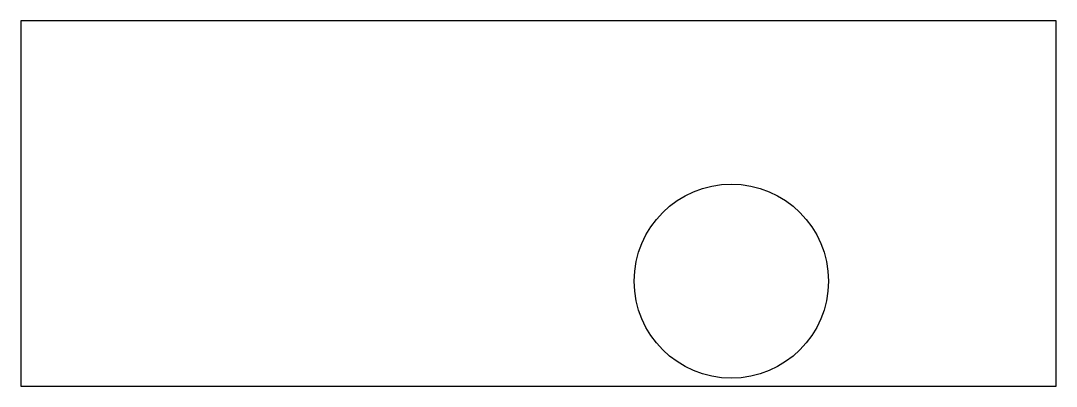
# Model space of a CAD drawing. Header units: millimetres. Extents: x -148.1 to -84.1, y -12.8 to 9.8.
import ezdxf

# ---------------------------------------------------------------- set-up
doc = ezdxf.new("R2010")
doc.units = ezdxf.units.MM
doc.layers.get('0').update_dxf_attribs({"linetype": 'CONTINUOUS'})

msp = doc.modelspace()

# ---------------------------------------------------------------- linework, layer by layer
msp.add_lwpolyline([(-148.071, -12.8), (-84.071, -12.8), (-84.071, 9.8), (-148.071, 9.8)], close=True)
msp.add_circle((-104.154, -6.3), 6)

doc.saveas('drawing.dxf')
